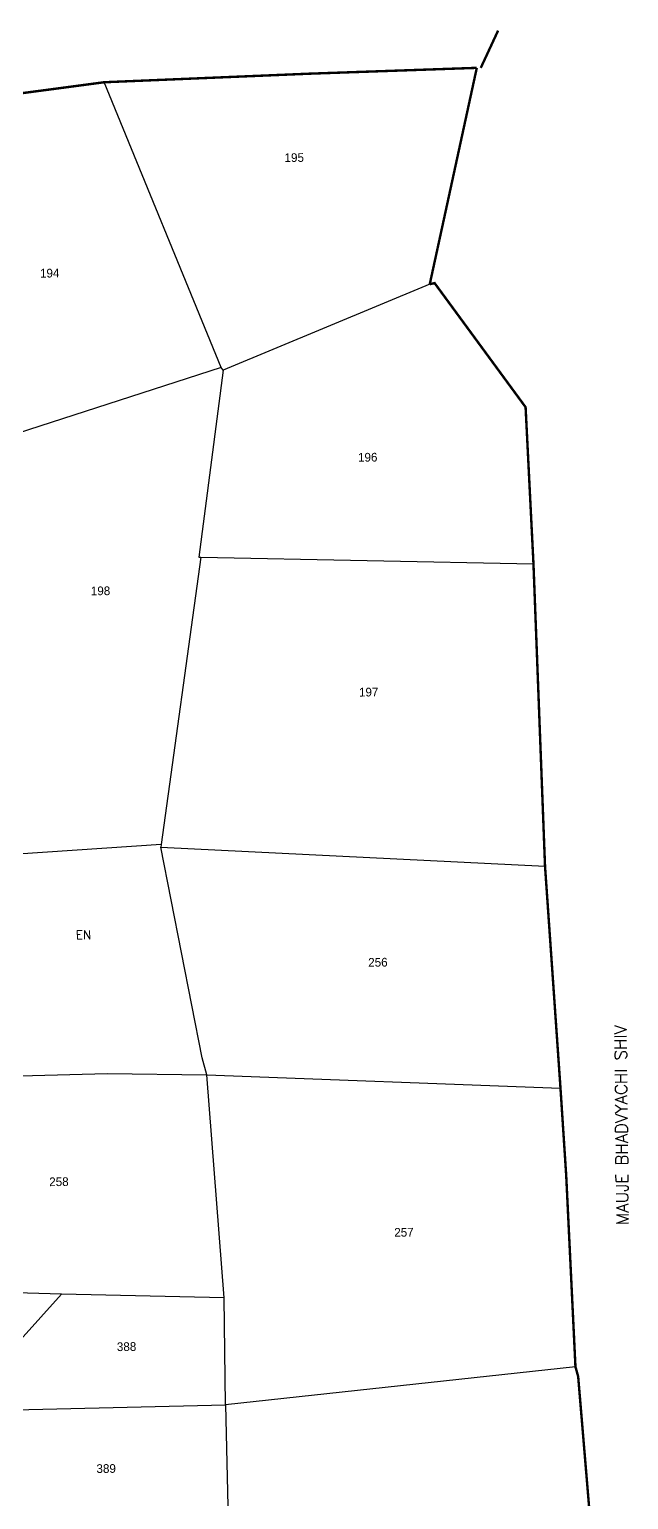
# Model space of a CAD drawing. Header units: metres. Extents: x 260803 to 262562, y 2162660 to 2165029.
# Drawn here: x 261934 to 262550, y 2163517 to 2165029 of the extents above; entities that cross this region are included whole.
import ezdxf

# ---------------------------------------------------------------- set-up
doc = ezdxf.new("R2010")
doc.units = ezdxf.units.M
doc.linetypes.add('DIVIDE', pattern=[1.25, 0.5, -0.25, 0, -0.25, 0, -0.25])
for name, color, linetype in [('POLY_PARCEL', 6, 'Continuous'), ('TEXT_MAPIN', 7, 'Continuous'), ('TEXT_MAPOUT', 7, 'Continuous'), ('TEXT_PARCEL', 7, 'Continuous'), ('V_BOUND_LINE', 7, 'Continuous'), ('V_DIVIDE_LINE', 7, 'DIVIDE')]:
    doc.layers.add(name, color=color, linetype=linetype)
doc.styles.get("Standard").update_dxf_attribs({"font": 'simplex.shx'})
doc.styles.add('TEXT_MAP', font='', dxfattribs={"height": 1.8})
doc.styles.get('TEXT_MAP').set_extended_font_data('Kruti Dev 050')

msp = doc.modelspace()

# ---------------------------------------------------------------- linework, layer by layer
at = {"layer": 'POLY_PARCEL'}
for points in [[(262131.3, 2164681.6), (262010.8, 2164975.1)], [(262345.8, 2164767.4), (262133.4, 2164678.8)], [(262131.3, 2164681.6), (261909.7, 2164610.2)], [(262133.4, 2164678.8), (262131.3, 2164681.6)], [(262133.4, 2164678.8), (262108.2, 2164486.7), (262110.3, 2164486.7)], [(262110.3, 2164486.7), (262069.4, 2164191)], [(262110.3, 2164486.7), (262452.5, 2164479.8)], [(262069.4, 2164191), (261922, 2164181.2)], [(262069.4, 2164191), (262069, 2164188.4)], [(262069, 2164188.4), (262464.4, 2164168.7)], [(262116.3, 2163954.3), (262111.7, 2163971.8), (262069, 2164188.4)], [(261898.4, 2163952.5), (262014, 2163955.7), (262116.3, 2163954.3)], [(262116.3, 2163954.3), (262480.3, 2163940.6)], [(262134.2, 2163724.9), (262116.3, 2163954.3)], [(261966.8, 2163728.6), (261838.6, 2163732.4)], [(261966.8, 2163728.6), (261860.1, 2163610.5)], [(262134.2, 2163724.9), (261966.8, 2163728.6)], [(262135.8, 2163614.9), (262134.2, 2163724.9)], [(262495.7, 2163654), (262135.8, 2163614.9)], [(261860.7, 2163608.4), (262135.8, 2163614.9)], [(262135.8, 2163614.9), (262138.6, 2163480.8)]]:
    msp.add_lwpolyline(points, dxfattribs=at)
at = {"layer": 'V_BOUND_LINE', "const_width": 2.49}
for points in [[(262394.2, 2164989.9), (262221.9, 2164983.9), (262010.8, 2164975.1)], [(262345.8, 2164767.4), (262394.2, 2164989.9)], [(262010.8, 2164975.1), (261768.9, 2164942.9), (261770.1, 2164941.5)], [(262452.5, 2164479.8), (262444.4, 2164640.9), (262350.8, 2164768.5), (262345.8, 2164767.4)], [(262464.4, 2164168.7), (262452.5, 2164479.8)], [(262480.3, 2163940.6), (262464.4, 2164168.7)], [(262495.7, 2163654), (262486.2, 2163850.5), (262480.3, 2163940.6)], [(262510.4, 2163502), (262498.5, 2163643.9), (262495.7, 2163654)]]:
    msp.add_lwpolyline(points, dxfattribs=at)
at = {"layer": 'V_DIVIDE_LINE', "ltscale": 10, "const_width": 2.49, "flags": 128}
msp.add_lwpolyline([(262398.3, 2164989.9), (262398.3, 2164989.9), (262416.1, 2165028.2)], dxfattribs=at)

# ---------------------------------------------------------------- texts
at = {"layer": 'TEXT_MAPIN'}
msp.add_text('EN ', height=8.96, rotation=0.6097, dxfattribs=at).set_placement((261981.7, 2164093.7))
at = {"layer": 'TEXT_MAPOUT'}
msp.add_text('MAUJE BHADVYACHI SHIV', height=12.44, rotation=90.6097, dxfattribs=at).set_placement((262550.4, 2163799.8))
at = {"layer": 'TEXT_PARCEL', "style": 'TEXT_MAP'}
for s, p in [('195', (262196.4, 2164893)), ('194', (261944.8, 2164774.2)), ('196', (262272, 2164584.8)), ('198', (261997.1, 2164447.4)), ('197', (262273, 2164343.3)), ('256', (262282.5, 2164065.4)), ('258', (261954.3, 2163839.7)), ('257', (262309.3, 2163787.7)), ('388', (262023.9, 2163670.1)), ('389', (262002.9, 2163544.7))]:
    msp.add_text(s, height=8.96, rotation=0.6097, dxfattribs=at).set_placement(p)

doc.saveas('drawing.dxf')
